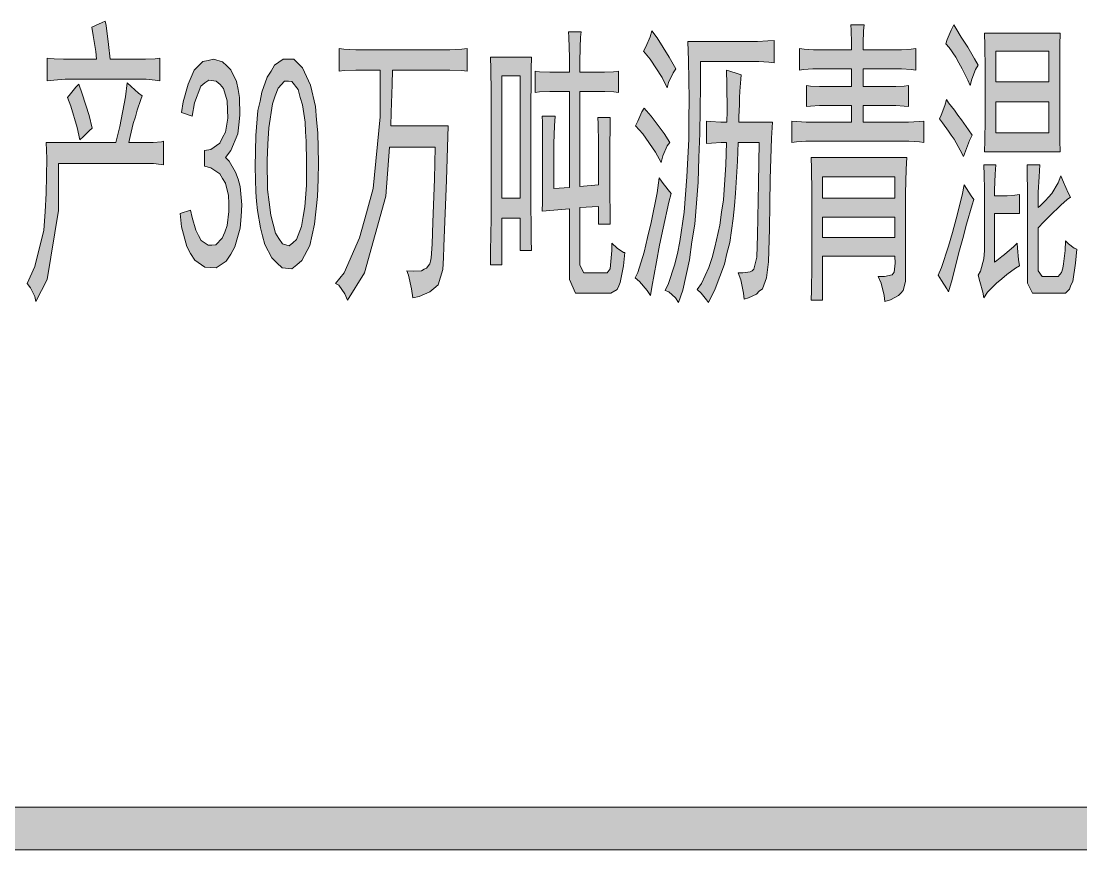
# Model space of a CAD drawing. Header units: millimetres. Extents: x 805 to 6044844, y 120 to 7887884.
# Drawn here: x 6037594 to 6039199, y 7810488 to 7811742 of the extents above; entities that cross this region are included whole.
import ezdxf

# ---------------------------------------------------------------- set-up
doc = ezdxf.new("R2010")
doc.units = ezdxf.units.MM

msp = doc.modelspace()

# ---------------------------------------------------------------- hatches: boundary and pattern name
h = msp.add_hatch(color=0)
h.dxf.hatch_style = 2
h.paths.add_polyline_path([(6037721.2, 7811742.4), (6037722.3, 7811736), (6037726, 7811707), (6037728.7, 7811685), (6037773.3, 7811685), (6037781.9, 7811685), (6037796.9, 7811685.5), (6037803.9, 7811686.6), (6037803.9, 7811652.3), (6037796.9, 7811653.3), (6037782.9, 7811654.4), (6037775.9, 7811654.4), (6037667.5, 7811654.4), (6037660.6, 7811654.4), (6037643.4, 7811653.3), (6037633.2, 7811652.3), (6037633.2, 7811686.6), (6037643.9, 7811685.5), (6037657.9, 7811685), (6037661.1, 7811685), (6037707.8, 7811685), (6037706.7, 7811696.3), (6037703, 7811721), (6037700.8, 7811733.3), (6037706.2, 7811736), (6037716.4, 7811740.3)])
h = msp.add_hatch(color=0)
h.dxf.hatch_style = 2
h.paths.add_polyline_path([(6038870.8, 7811737.1), (6038870.2, 7811727.9), (6038869.7, 7811709.1), (6038869.7, 7811699), (6038919.1, 7811699), (6038927.7, 7811699), (6038942.2, 7811700), (6038949.1, 7811701.1), (6038949.1, 7811668.4), (6038942.2, 7811669.4), (6038927.7, 7811670.5), (6038920.2, 7811670.5), (6038869.7, 7811670.5), (6038869.7, 7811643.7), (6038913.2, 7811643.7), (6038919.1, 7811643.7), (6038931.4, 7811644.2), (6038938.4, 7811645.3), (6038938.4, 7811613.1), (6038931.4, 7811613.6), (6038919.1, 7811614.7), (6038913.2, 7811614.7), (6038869.7, 7811614.7), (6038869.7, 7811589.5), (6038930.3, 7811589.5), (6038938.4, 7811589.5), (6038954.5, 7811590.5), (6038961.5, 7811591.1), (6038961.5, 7811558.9), (6038955, 7811560), (6038938.9, 7811561), (6038930.3, 7811561), (6038789.7, 7811561), (6038782.8, 7811561), (6038768.3, 7811560), (6038761.3, 7811558.9), (6038761.3, 7811591.1), (6038768.8, 7811590.5), (6038783.3, 7811589.5), (6038789.7, 7811589.5), (6038852, 7811589.5), (6038852, 7811614.7), (6038810.7, 7811614.7), (6038803.2, 7811614.7), (6038789.7, 7811613.6), (6038783.8, 7811613.1), (6038783.8, 7811645.3), (6038789.7, 7811644.2), (6038803.2, 7811643.7), (6038810.7, 7811643.7), (6038852, 7811643.7), (6038852, 7811670.5), (6038800.5, 7811670.5), (6038793, 7811670.5), (6038779, 7811669.4), (6038773.1, 7811668.4), (6038773.1, 7811701.1), (6038780.1, 7811700), (6038794, 7811699), (6038800.5, 7811699), (6038852, 7811699), (6038852, 7811709.7), (6038851.5, 7811729), (6038850.9, 7811737.1)])
h = msp.add_hatch(color=0)
h.dxf.hatch_style = 2
h.paths.add_polyline_path([(6039006.6, 7811737.1), (6039009.8, 7811731.7), (6039017.8, 7811718.3), (6039023.2, 7811710.8), (6039028, 7811703.2), (6039038.2, 7811685.5), (6039043.6, 7811675.9), (6039039.8, 7811669.4), (6039033.9, 7811654.4), (6039031.8, 7811645.3), (6039028, 7811653.3), (6039019.4, 7811670.5), (6039014.6, 7811679.6), (6039009.8, 7811688.2), (6038999.6, 7811702.7), (6038994.7, 7811708.1), (6038996.9, 7811714.5), (6039002.8, 7811729)])
h = msp.add_hatch(color=0)
h.dxf.hatch_style = 2
h.paths.add_polyline_path([(6038477.9, 7811361.4), (6038481.7, 7811361.4), (6038486, 7811367.3), (6038486.5, 7811373.2), (6038487, 7811378.6), (6038488.7, 7811395.2), (6038488.7, 7811406.5), (6038496.7, 7811398.9), (6038506.4, 7811392), (6038508.5, 7811392), (6038506.4, 7811372.1), (6038501.5, 7811346.9), (6038499.4, 7811341.5), (6038496.7, 7811336.2), (6038487, 7811330.8), (6038480.1, 7811330.8), (6038443, 7811330.8), (6038433.4, 7811330.8), (6038424.3, 7811351.2), (6038424.3, 7811372.1), (6038424.3, 7811458.5), (6038382.9, 7811454.8), (6038383.5, 7811468.2), (6038383.5, 7811505.7), (6038383.5, 7811530.4), (6038383.5, 7811555.1), (6038383.5, 7811589.5), (6038382.9, 7811598.6), (6038402.8, 7811598.6), (6038401.7, 7811584.1), (6038400.6, 7811557.3), (6038400.6, 7811544.4), (6038400.6, 7811489.1), (6038424.3, 7811490.7), (6038424.3, 7811636.2), (6038403.3, 7811636.2), (6038394.7, 7811636.2), (6038379.2, 7811635.6), (6038372.7, 7811634.5), (6038372.7, 7811666.8), (6038379.2, 7811665.7), (6038394.7, 7811665.1), (6038403.3, 7811665.1), (6038424.3, 7811665.1), (6038424.3, 7811687.7), (6038423.7, 7811718.3), (6038423.2, 7811726.3), (6038442, 7811726.3), (6038441.4, 7811718.3), (6038440.9, 7811702.7), (6038440.9, 7811695.7), (6038440.4, 7811688.2), (6038440.4, 7811673.2), (6038440.4, 7811665.1), (6038469.9, 7811665.1), (6038477.4, 7811665.1), (6038491.3, 7811665.7), (6038498.9, 7811666.8), (6038498.9, 7811634.5), (6038491.9, 7811635.6), (6038477.9, 7811636.2), (6038470.9, 7811636.2), (6038440.4, 7811636.2), (6038440.4, 7811492.3), (6038468.3, 7811494.5), (6038468.3, 7811539), (6038468.3, 7811557.8), (6038467.7, 7811586.8), (6038467.2, 7811596.4), (6038486, 7811596.4), (6038486, 7811587.9), (6038485.4, 7811548.1), (6038485.4, 7811517.6), (6038485.4, 7811487), (6038486, 7811445.6), (6038486, 7811434.9), (6038468.3, 7811434.9), (6038468.3, 7811461.7), (6038440.4, 7811460.1), (6038440.4, 7811384.5), (6038440.4, 7811373.2), (6038446.3, 7811361.4), (6038452.2, 7811361.4)])
h = msp.add_hatch(color=0)
h.dxf.hatch_style = 2
h.paths.add_polyline_path([(6038549.3, 7811727.9), (6038557.4, 7811717.2), (6038575.6, 7811688.2), (6038585.8, 7811670.5), (6038581.5, 7811664.1), (6038574.5, 7811649.6), (6038572.4, 7811641.5), (6038564.9, 7811657.1), (6038546.6, 7811685), (6038536.4, 7811697.3), (6038540.2, 7811703.8), (6038546.6, 7811718.8)])
h = msp.add_hatch(color=0)
h.paths.add_polyline_path([(6039168.1, 7811724.2), (6039167.6, 7811706.5), (6039167.6, 7811671), (6039167.6, 7811654.4), (6039167.6, 7811609.3), (6039167.6, 7811593.8), (6039167.6, 7811561.6), (6039168.1, 7811544.4), (6039053.2, 7811544.4), (6039053.8, 7811561.6), (6039054.3, 7811593.2), (6039054.3, 7811607.7), (6039054.3, 7811654.4), (6039054.3, 7811670.5), (6039053.8, 7811705.4), (6039053.2, 7811724.2)])
h.paths.add_polyline_path([(6039150.9, 7811573.4), (6039150.9, 7811620.1), (6039070.4, 7811620.1), (6039070.4, 7811573.4)])
h.paths.add_polyline_path([(6039150.9, 7811650.7), (6039150.9, 7811697.3), (6039070.4, 7811697.3), (6039070.4, 7811650.7)])
h = msp.add_hatch(color=0)
h.dxf.hatch_style = 2
h.paths.add_polyline_path([(6038187, 7811323.3), (6038184.9, 7811337.2), (6038180.6, 7811357.6), (6038177.9, 7811364.6), (6038187.6, 7811364.1), (6038200.5, 7811364.6), (6038204.2, 7811366.7), (6038208, 7811368.4), (6038212.8, 7811374.8), (6038213.9, 7811379.1), (6038215, 7811383.9), (6038216.6, 7811404.9), (6038217.1, 7811421.5), (6038217.6, 7811438.1), (6038219.8, 7811503.1), (6038220.9, 7811551.9), (6038151.6, 7811551.9), (6038146.3, 7811477.3), (6038114.1, 7811361.4), (6038088.3, 7811320.1), (6038084, 7811329.7), (6038074.9, 7811342.6), (6038070, 7811345.3), (6038082.9, 7811361.4), (6038106.5, 7811414.5), (6038116.7, 7811452.1), (6038126.9, 7811489.1), (6038137.7, 7811597.5), (6038137.7, 7811668.4), (6038110.3, 7811668.4), (6038100.6, 7811668.4), (6038082.9, 7811667.8), (6038075.4, 7811666.8), (6038075.4, 7811701.1), (6038082.4, 7811700), (6038100.6, 7811699), (6038111.4, 7811699), (6038233.7, 7811699), (6038243.4, 7811699), (6038261.6, 7811700), (6038269.7, 7811701.1), (6038269.7, 7811666.8), (6038261.6, 7811667.8), (6038243.4, 7811668.4), (6038233.7, 7811668.4), (6038156.5, 7811668.4), (6038155.9, 7811646.4), (6038154.3, 7811604), (6038153.8, 7811584.1), (6038240.7, 7811584.1), (6038238, 7811501.5), (6038234.3, 7811401.1), (6038233.7, 7811383.9), (6038232.7, 7811366.2), (6038225.7, 7811343.1), (6038219.2, 7811337.8), (6038212.8, 7811332.4), (6038196.7, 7811325.4)])
h = msp.add_hatch(color=0)
h.dxf.hatch_style = 2
h.paths.add_polyline_path([(6038589.6, 7811316.3), (6038585.3, 7811323.3), (6038575.1, 7811332.4), (6038569.7, 7811334.5), (6038574.5, 7811345.3), (6038583.7, 7811373.2), (6038587.9, 7811390.9), (6038591.7, 7811408.6), (6038598.1, 7811453.2), (6038600.3, 7811480), (6038602.4, 7811506.8), (6038605.1, 7811563.7), (6038605.1, 7811593.8), (6038605.7, 7811624.4), (6038604.6, 7811682.9), (6038604, 7811711.8), (6038703.9, 7811711.8), (6038709.2, 7811711.8), (6038724.8, 7811712.9), (6038734.5, 7811713.4), (6038734.5, 7811679.6), (6038726.4, 7811680.2), (6038711.4, 7811681.2), (6038703.9, 7811681.2), (6038622.8, 7811681.2), (6038622.8, 7811645.3), (6038621.8, 7811572.3), (6038620.7, 7811535.8), (6038619.6, 7811498.8), (6038614.2, 7811434.9), (6038609.9, 7811408.1), (6038606.2, 7811381.2), (6038596, 7811335.1)])
h = msp.add_hatch(color=0)
h.dxf.hatch_style = 2
h.paths.add_polyline_path([(6037834.4, 7811451), (6037850.5, 7811456.4), (6037852.7, 7811445.1), (6037858.6, 7811425.8), (6037862.4, 7811417.7), (6037866.6, 7811410.2), (6037876.8, 7811403.2), (6037882.7, 7811403.2), (6037888.7, 7811403.8), (6037898.3, 7811414), (6037902.1, 7811423.1), (6037905.8, 7811432.8), (6037908.5, 7811454.2), (6037908.5, 7811466.6), (6037908, 7811478.4), (6037903.1, 7811497.2), (6037898.8, 7811504.1), (6037894.6, 7811511.1), (6037881.1, 7811520.2), (6037871.5, 7811522.9), (6037871.5, 7811546.5), (6037881.1, 7811548.1), (6037894.6, 7811557.8), (6037898.8, 7811566.4), (6037903.1, 7811574.4), (6037906.9, 7811595.4), (6037906.4, 7811608.3), (6037905.8, 7811621.7), (6037900.5, 7811640.5), (6037895.1, 7811646.4), (6037889.2, 7811651.7), (6037877.9, 7811653.3), (6037872, 7811649), (6037866.1, 7811644.2), (6037856.4, 7811619), (6037852.7, 7811598.6), (6037836.6, 7811604), (6037839.3, 7811620.1), (6037846.8, 7811646.9), (6037851.1, 7811657.6), (6037855.9, 7811668.4), (6037868.8, 7811681.2), (6037876.8, 7811682.9), (6037884.9, 7811685), (6037898.8, 7811680.7), (6037905.3, 7811674.8), (6037911.2, 7811668.9), (6037919.8, 7811651.2), (6037922.5, 7811638.8), (6037924.6, 7811627), (6037925.1, 7811600.2), (6037923.5, 7811585.7), (6037921.9, 7811571.8), (6037911.2, 7811546.5), (6037903.1, 7811535.8), (6037909, 7811530.4), (6037918.7, 7811513.8), (6037922.5, 7811503.1), (6037925.7, 7811492.3), (6037927.8, 7811464.4), (6037926.8, 7811446.7), (6037925.7, 7811429), (6037917.6, 7811400.6), (6037911.2, 7811389.8), (6037904.2, 7811379.1), (6037889.2, 7811368.9), (6037880.6, 7811369.4), (6037872, 7811370), (6037857, 7811380.7), (6037850.5, 7811390.9), (6037844.6, 7811401.1), (6037836.6, 7811431.1)])
h = msp.add_hatch(color=0)
h.paths.add_polyline_path([(6037948.8, 7811545.5), (6037949.3, 7811569.1), (6037952.5, 7811607.2), (6037955.7, 7811621.1), (6037958.4, 7811635.1), (6037966.5, 7811657.6), (6037972.4, 7811666.8), (6037977.7, 7811675.9), (6037990.6, 7811685), (6037998.7, 7811685), (6038006.7, 7811685), (6038020.1, 7811671.6), (6038026, 7811658.7), (6038031.9, 7811645.8), (6038039.5, 7811613.1), (6038041.1, 7811593.2), (6038043.2, 7811573.4), (6038044.3, 7811527.8), (6038043.8, 7811502.5), (6038042.7, 7811476.8), (6038038.4, 7811434.9), (6038034.6, 7811418.8), (6038030.9, 7811402.7), (6038019.1, 7811380.2), (6038011.6, 7811373.7), (6038004, 7811367.3), (6037989, 7811368.9), (6037981, 7811376.4), (6037973.4, 7811383.9), (6037962.7, 7811404.3), (6037959.5, 7811417.2), (6037956.3, 7811429.5), (6037952, 7811455.8), (6037950.4, 7811469.8), (6037949.3, 7811483.7), (6037948.2, 7811521.8)])
h.paths.add_polyline_path([(6037967.5, 7811556.2), (6037966.5, 7811531.5), (6037967, 7811487.5), (6037969.7, 7811468.2), (6037971.8, 7811448.9), (6037979.3, 7811421.5), (6037984.2, 7811413.4), (6037989.5, 7811405.4), (6037999.7, 7811402.2), (6038005.1, 7811407), (6038011, 7811411.8), (6038018.5, 7811431.7), (6038021.2, 7811446.7), (6038023.4, 7811461.2), (6038026, 7811493.9), (6038026, 7811511.1), (6038026, 7811528.8), (6038025.5, 7811561), (6038024.4, 7811575), (6038023.9, 7811589.5), (6038020.1, 7811615.8), (6038016.4, 7811627), (6038013.2, 7811638.8), (6038004, 7811651.2), (6037998.7, 7811651.7), (6037992.8, 7811651.7), (6037983.1, 7811641), (6037978.8, 7811629.2), (6037974.5, 7811617.4), (6037969.2, 7811580.9)])
h = msp.add_hatch(color=0)
h.paths.add_polyline_path([(6038366.8, 7811688.2), (6038366.3, 7811670.5), (6038365.8, 7811595.9), (6038365.8, 7811539), (6038365.8, 7811483.7), (6038366.3, 7811411.8), (6038366.8, 7811395.2), (6038349.7, 7811395.2), (6038349.7, 7811444), (6038321.8, 7811444), (6038321.8, 7811373.7), (6038304.6, 7811373.7), (6038304.6, 7811389.8), (6038305.1, 7811423.1), (6038305.7, 7811440.3), (6038305.7, 7811616.3), (6038305.7, 7811634.5), (6038305.1, 7811670.5), (6038304.6, 7811688.2)])
h.paths.add_polyline_path([(6038349.7, 7811474.6), (6038349.7, 7811659.8), (6038321.8, 7811659.8), (6038321.8, 7811474.6)])
h = msp.add_hatch(color=0)
h.dxf.hatch_style = 2
h.paths.add_polyline_path([(6038689.4, 7811321.7), (6038688.3, 7811330.8), (6038684, 7811350.6), (6038680.3, 7811361.4), (6038687.2, 7811361.4), (6038698, 7811363), (6038701.2, 7811364.6), (6038703.9, 7811366.7), (6038708.2, 7811385), (6038708.7, 7811401.6), (6038709.2, 7811418.3), (6038710.8, 7811497.2), (6038711.9, 7811558.9), (6038680.3, 7811558.9), (6038679.2, 7811530.4), (6038676, 7811482.1), (6038674.4, 7811462.8), (6038672.7, 7811443.5), (6038667.4, 7811407.5), (6038663.1, 7811390.9), (6038659.3, 7811374.3), (6038645.4, 7811337.2), (6038635.2, 7811316.3), (6038632, 7811320.6), (6038623.9, 7811330.8), (6038618, 7811336.2), (6038624.4, 7811345.3), (6038635.7, 7811369.4), (6038640.5, 7811384.5), (6038644.8, 7811400), (6038652.3, 7811433.8), (6038655, 7811453.2), (6038657.7, 7811471.9), (6038661.5, 7811525.1), (6038662.5, 7811558.9), (6038654.5, 7811558.9), (6038639.5, 7811557.8), (6038632, 7811557.3), (6038632, 7811591.1), (6038638.4, 7811590.5), (6038654, 7811589.5), (6038663.1, 7811589.5), (6038663.6, 7811606.6), (6038663.1, 7811646.4), (6038662.5, 7811668.4), (6038667.4, 7811666.8), (6038678.6, 7811663), (6038684.5, 7811661.4), (6038684, 7811654.4), (6038682.4, 7811636.7), (6038681.9, 7811626.5), (6038681.9, 7811616.3), (6038681.3, 7811597.5), (6038681.3, 7811589.5), (6038732.3, 7811589.5), (6038730.7, 7811565.3), (6038728.6, 7811503.1), (6038728, 7811465.5), (6038727.5, 7811427.9), (6038725.9, 7811378), (6038724.3, 7811365.7), (6038723.2, 7811353.9), (6038716.7, 7811337.2), (6038711.9, 7811333.5), (6038707.6, 7811329.2), (6038695.8, 7811323.3)])
h = msp.add_hatch(color=0)
h.dxf.hatch_style = 2
h.paths.add_polyline_path([(6037777, 7811629.2), (6037774.9, 7811623.8), (6037769.5, 7811607.7), (6037766.8, 7811597.5), (6037763.6, 7811587.3), (6037758.8, 7811568), (6037756.6, 7811558.9), (6037784.5, 7811558.9), (6037793.7, 7811558.9), (6037806.5, 7811560), (6037809.2, 7811561), (6037809.2, 7811525.1), (6037806, 7811525.6), (6037794.2, 7811526.7), (6037786.1, 7811526.7), (6037650.4, 7811526.7), (6037650.4, 7811455.8), (6037633.2, 7811351.2), (6037616, 7811317.9), (6037614.4, 7811325.4), (6037608, 7811338.8), (6037602.6, 7811345.3), (6037614.4, 7811371), (6037627.8, 7811425.8), (6037630, 7811453.7), (6037631.6, 7811482.1), (6037632.7, 7811534.7), (6037631.6, 7811558.9), (6037737.3, 7811558.9), (6037743.2, 7811583), (6037751.8, 7811628.1), (6037754.5, 7811649), (6037760.4, 7811643.7), (6037771.7, 7811633.5)])
h = msp.add_hatch(color=0)
h.dxf.hatch_style = 2
h.paths.add_polyline_path([(6037681, 7811646.9), (6037686.3, 7811632.4), (6037696.5, 7811599.7), (6037701.3, 7811580.3), (6037697.1, 7811577.1), (6037687.9, 7811568), (6037682.6, 7811562.6), (6037678.8, 7811581.4), (6037669.1, 7811613.6), (6037663.8, 7811627), (6037668.6, 7811632.4), (6037676.7, 7811642.6)])
h = msp.add_hatch(color=0)
h.dxf.hatch_style = 2
h.paths.add_polyline_path([(6038995.8, 7811623.8), (6038999, 7811619), (6039007.6, 7811607.7), (6039013, 7811600.2), (6039018.4, 7811593.2), (6039029.1, 7811577.7), (6039034.5, 7811569.6), (6039030.7, 7811561.6), (6039024.3, 7811545.5), (6039021.6, 7811537.4), (6039016.2, 7811547.1), (6039007.1, 7811563.7), (6039002.8, 7811569.6), (6038999, 7811576.1), (6038989.9, 7811588.4), (6038985.1, 7811594.8), (6038987.8, 7811600.2), (6038993.1, 7811614.7)])
h = msp.add_hatch(color=0)
h.dxf.hatch_style = 2
h.paths.add_polyline_path([(6038537.5, 7811610.9), (6038548.2, 7811598.6), (6038568.1, 7811572.3), (6038576.7, 7811558.9), (6038572.4, 7811553.5), (6038565.9, 7811538.5), (6038563.3, 7811528.3), (6038554.7, 7811543.9), (6038535.4, 7811571.8), (6038524.6, 7811584.1), (6038527.8, 7811591.1), (6038534.3, 7811605)])
h = msp.add_hatch(color=0)
h.paths.add_polyline_path([(6038892.2, 7811356), (6038901.9, 7811356), (6038913.2, 7811358.2), (6038914.8, 7811360.3), (6038916.4, 7811362.5), (6038918, 7811375.9), (6038917.5, 7811386.6), (6038808, 7811386.6), (6038808, 7811320.1), (6038790.8, 7811320.1), (6038791.3, 7811334.5), (6038791.9, 7811371), (6038791.9, 7811393.6), (6038791.9, 7811463.9), (6038791.9, 7811483.7), (6038791.3, 7811519.2), (6038790.8, 7811535.8), (6038935.7, 7811535.8), (6038934.6, 7811518.6), (6038933.6, 7811481.6), (6038933.6, 7811461.7), (6038933.6, 7811359.2), (6038933.6, 7811348.5), (6038930.3, 7811334.5), (6038926.6, 7811330.8), (6038922.8, 7811327), (6038911, 7811320.6), (6038902.4, 7811317.9), (6038901.4, 7811327), (6038896.5, 7811345.8)])
h.paths.add_polyline_path([(6038917.5, 7811474.6), (6038917.5, 7811506.8), (6038808, 7811506.8), (6038808, 7811474.6)])
h.paths.add_polyline_path([(6038917.5, 7811415), (6038917.5, 7811445.6), (6038808, 7811445.6), (6038808, 7811415)])
h = msp.add_hatch(color=0)
h.dxf.hatch_style = 2
h.paths.add_polyline_path([(6039043.6, 7811357.6), (6039047.3, 7811364.1), (6039052.2, 7811382.8), (6039053.2, 7811395.2), (6039053.2, 7811481.6), (6039053.2, 7811488), (6039052.7, 7811509.5), (6039052.2, 7811525.1), (6039070.4, 7811525.1), (6039069.3, 7811510.6), (6039068.3, 7811487), (6039068.3, 7811477.8), (6039082.8, 7811477.8), (6039087.6, 7811477.8), (6039099.4, 7811478.9), (6039106.4, 7811480), (6039106.4, 7811451), (6039068.3, 7811451), (6039068.3, 7811377.5), (6039072, 7811380.2), (6039079.5, 7811386.1), (6039083.8, 7811389.3), (6039087.6, 7811392.5), (6039097.3, 7811400.6), (6039102.6, 7811406.5), (6039103.2, 7811398.9), (6039104.8, 7811381.8), (6039106.4, 7811372.1), (6039100.5, 7811368.4), (6039087.1, 7811358.7), (6039079.5, 7811352.3), (6039071.5, 7811345.8), (6039058.1, 7811331.9), (6039052.2, 7811323.3), (6039050.6, 7811331.9), (6039046.3, 7811348.5)])
h = msp.add_hatch(color=0)
h.dxf.hatch_style = 2
h.paths.add_polyline_path([(6039137, 7811525.1), (6039135.9, 7811506.8), (6039134.8, 7811483.7), (6039134.8, 7811477.8), (6039134.8, 7811460.1), (6039137.5, 7811462.8), (6039145.6, 7811470.9), (6039150.4, 7811476.2), (6039155.2, 7811481.6), (6039164.9, 7811497.7), (6039169.2, 7811508.4), (6039172.9, 7811498.8), (6039179.9, 7811482.7), (6039183.7, 7811476.2), (6039178.8, 7811472.5), (6039169.2, 7811463.9), (6039163.3, 7811458.5), (6039157.9, 7811453.2), (6039143.4, 7811438.7), (6039134.8, 7811429.5), (6039134.8, 7811373.7), (6039134.8, 7811364.6), (6039140.7, 7811356), (6039146.6, 7811356), (6039161.1, 7811356), (6039164.9, 7811356), (6039170.2, 7811361.9), (6039171.9, 7811368.4), (6039172.9, 7811374.8), (6039175.6, 7811395.2), (6039176.1, 7811409.7), (6039180.4, 7811405.4), (6039189, 7811398.9), (6039193.3, 7811397.3), (6039191.2, 7811375.9), (6039186.9, 7811348), (6039184.2, 7811342.6), (6039182.1, 7811336.7), (6039176.1, 7811330.8), (6039171.9, 7811330.8), (6039134.3, 7811330.8), (6039126.2, 7811330.8), (6039118.7, 7811345.8), (6039118.7, 7811361.4), (6039118.7, 7811477.8), (6039118.7, 7811487), (6039118.2, 7811510.6), (6039118.2, 7811525.1)])
h = msp.add_hatch(color=0)
h.dxf.hatch_style = 2
h.paths.add_polyline_path([(6038578.8, 7811481.6), (6038575.1, 7811468.2), (6038566.5, 7811429), (6038561.1, 7811403.2), (6038556.3, 7811378), (6038549.3, 7811339.9), (6038547.2, 7811327), (6038542.3, 7811334.5), (6038530.5, 7811348), (6038524.1, 7811353.9), (6038527.8, 7811361.9), (6038537.5, 7811392.5), (6038542.9, 7811415), (6038548.2, 7811437.6), (6038557.4, 7811482.7), (6038560.6, 7811505.2), (6038564.9, 7811498.8), (6038574, 7811487)])
h = msp.add_hatch(color=0)
h.dxf.hatch_style = 2
h.paths.add_polyline_path([(6039037.1, 7811472.5), (6039034.5, 7811464.4), (6039025.9, 7811434.9), (6039020.5, 7811413.4), (6039014.6, 7811392), (6039004.4, 7811351.2), (6038999, 7811332.4), (6038996.4, 7811337.2), (6038988.3, 7811349.6), (6038982.9, 7811357.6), (6038988.3, 7811369.4), (6038999, 7811401.6), (6039004.9, 7811422.6), (6039010.3, 7811443), (6039019.4, 7811478.9), (6039022.7, 7811494.5), (6039025.9, 7811489.1), (6039032.9, 7811477.8)])
h = msp.add_hatch(color=0)
h.dxf.hatch_style = 2
h.paths.add_polyline_path([(6035838.5, 7810487.7), (6035838.5, 7810552.1), (6043344, 7810552.1), (6043344, 7810487.7)])

# ---------------------------------------------------------------- linework, layer by layer
at = {"color": 0, "lineweight": 0}
for points in [[(6037721.2, 7811742.4), (6037722.3, 7811736), (6037726, 7811707), (6037728.7, 7811685), (6037773.3, 7811685), (6037781.9, 7811685), (6037796.9, 7811685.5), (6037803.9, 7811686.6), (6037803.9, 7811652.3), (6037796.9, 7811653.3), (6037782.9, 7811654.4), (6037775.9, 7811654.4), (6037667.5, 7811654.4), (6037660.6, 7811654.4), (6037643.4, 7811653.3), (6037633.2, 7811652.3), (6037633.2, 7811686.6), (6037643.9, 7811685.5), (6037657.9, 7811685), (6037661.1, 7811685), (6037707.8, 7811685), (6037706.7, 7811696.3), (6037703, 7811721), (6037700.8, 7811733.3), (6037706.2, 7811736), (6037716.4, 7811740.3)], [(6038870.8, 7811737.1), (6038870.2, 7811727.9), (6038869.7, 7811709.1), (6038869.7, 7811699), (6038919.1, 7811699), (6038927.7, 7811699), (6038942.2, 7811700), (6038949.1, 7811701.1), (6038949.1, 7811668.4), (6038942.2, 7811669.4), (6038927.7, 7811670.5), (6038920.2, 7811670.5), (6038869.7, 7811670.5), (6038869.7, 7811643.7), (6038913.2, 7811643.7), (6038919.1, 7811643.7), (6038931.4, 7811644.2), (6038938.4, 7811645.3), (6038938.4, 7811613.1), (6038931.4, 7811613.6), (6038919.1, 7811614.7), (6038913.2, 7811614.7), (6038869.7, 7811614.7), (6038869.7, 7811589.5), (6038930.3, 7811589.5), (6038938.4, 7811589.5), (6038954.5, 7811590.5), (6038961.5, 7811591.1), (6038961.5, 7811558.9), (6038955, 7811560), (6038938.9, 7811561), (6038930.3, 7811561), (6038789.7, 7811561), (6038782.8, 7811561), (6038768.3, 7811560), (6038761.3, 7811558.9), (6038761.3, 7811591.1), (6038768.8, 7811590.5), (6038783.3, 7811589.5), (6038789.7, 7811589.5), (6038852, 7811589.5), (6038852, 7811614.7), (6038810.7, 7811614.7), (6038803.2, 7811614.7), (6038789.7, 7811613.6), (6038783.8, 7811613.1), (6038783.8, 7811645.3), (6038789.7, 7811644.2), (6038803.2, 7811643.7), (6038810.7, 7811643.7), (6038852, 7811643.7), (6038852, 7811670.5), (6038800.5, 7811670.5), (6038793, 7811670.5), (6038779, 7811669.4), (6038773.1, 7811668.4), (6038773.1, 7811701.1), (6038780.1, 7811700), (6038794, 7811699), (6038800.5, 7811699), (6038852, 7811699), (6038852, 7811709.7), (6038851.5, 7811729), (6038850.9, 7811737.1)], [(6039006.6, 7811737.1), (6039009.8, 7811731.7), (6039017.8, 7811718.3), (6039023.2, 7811710.8), (6039028, 7811703.2), (6039038.2, 7811685.5), (6039043.6, 7811675.9), (6039039.8, 7811669.4), (6039033.9, 7811654.4), (6039031.8, 7811645.3), (6039028, 7811653.3), (6039019.4, 7811670.5), (6039014.6, 7811679.6), (6039009.8, 7811688.2), (6038999.6, 7811702.7), (6038994.7, 7811708.1), (6038996.9, 7811714.5), (6039002.8, 7811729)], [(6038477.9, 7811361.4), (6038481.7, 7811361.4), (6038486, 7811367.3), (6038486.5, 7811373.2), (6038487, 7811378.6), (6038488.7, 7811395.2), (6038488.7, 7811406.5), (6038496.7, 7811398.9), (6038506.4, 7811392), (6038508.5, 7811392), (6038506.4, 7811372.1), (6038501.5, 7811346.9), (6038499.4, 7811341.5), (6038496.7, 7811336.2), (6038487, 7811330.8), (6038480.1, 7811330.8), (6038443, 7811330.8), (6038433.4, 7811330.8), (6038424.3, 7811351.2), (6038424.3, 7811372.1), (6038424.3, 7811458.5), (6038382.9, 7811454.8), (6038383.5, 7811468.2), (6038383.5, 7811505.7), (6038383.5, 7811530.4), (6038383.5, 7811555.1), (6038383.5, 7811589.5), (6038382.9, 7811598.6), (6038402.8, 7811598.6), (6038401.7, 7811584.1), (6038400.6, 7811557.3), (6038400.6, 7811544.4), (6038400.6, 7811489.1), (6038424.3, 7811490.7), (6038424.3, 7811636.2), (6038403.3, 7811636.2), (6038394.7, 7811636.2), (6038379.2, 7811635.6), (6038372.7, 7811634.5), (6038372.7, 7811666.8), (6038379.2, 7811665.7), (6038394.7, 7811665.1), (6038403.3, 7811665.1), (6038424.3, 7811665.1), (6038424.3, 7811687.7), (6038423.7, 7811718.3), (6038423.2, 7811726.3), (6038442, 7811726.3), (6038441.4, 7811718.3), (6038440.9, 7811702.7), (6038440.9, 7811695.7), (6038440.4, 7811688.2), (6038440.4, 7811673.2), (6038440.4, 7811665.1), (6038469.9, 7811665.1), (6038477.4, 7811665.1), (6038491.3, 7811665.7), (6038498.9, 7811666.8), (6038498.9, 7811634.5), (6038491.9, 7811635.6), (6038477.9, 7811636.2), (6038470.9, 7811636.2), (6038440.4, 7811636.2), (6038440.4, 7811492.3), (6038468.3, 7811494.5), (6038468.3, 7811539), (6038468.3, 7811557.8), (6038467.7, 7811586.8), (6038467.2, 7811596.4), (6038486, 7811596.4), (6038486, 7811587.9), (6038485.4, 7811548.1), (6038485.4, 7811517.6), (6038485.4, 7811487), (6038486, 7811445.6), (6038486, 7811434.9), (6038468.3, 7811434.9), (6038468.3, 7811461.7), (6038440.4, 7811460.1), (6038440.4, 7811384.5), (6038440.4, 7811373.2), (6038446.3, 7811361.4), (6038452.2, 7811361.4)], [(6038549.3, 7811727.9), (6038557.4, 7811717.2), (6038575.6, 7811688.2), (6038585.8, 7811670.5), (6038581.5, 7811664.1), (6038574.5, 7811649.6), (6038572.4, 7811641.5), (6038564.9, 7811657.1), (6038546.6, 7811685), (6038536.4, 7811697.3), (6038540.2, 7811703.8), (6038546.6, 7811718.8)], [(6039168.1, 7811724.2), (6039167.6, 7811706.5), (6039167.6, 7811671), (6039167.6, 7811654.4), (6039167.6, 7811609.3), (6039167.6, 7811593.8), (6039167.6, 7811561.6), (6039168.1, 7811544.4), (6039053.2, 7811544.4), (6039053.8, 7811561.6), (6039054.3, 7811593.2), (6039054.3, 7811607.7), (6039054.3, 7811654.4), (6039054.3, 7811670.5), (6039053.8, 7811705.4), (6039053.2, 7811724.2)], [(6038187, 7811323.3), (6038184.9, 7811337.2), (6038180.6, 7811357.6), (6038177.9, 7811364.6), (6038187.6, 7811364.1), (6038200.5, 7811364.6), (6038204.2, 7811366.7), (6038208, 7811368.4), (6038212.8, 7811374.8), (6038213.9, 7811379.1), (6038215, 7811383.9), (6038216.6, 7811404.9), (6038217.1, 7811421.5), (6038217.6, 7811438.1), (6038219.8, 7811503.1), (6038220.9, 7811551.9), (6038151.6, 7811551.9), (6038146.3, 7811477.3), (6038114.1, 7811361.4), (6038088.3, 7811320.1), (6038084, 7811329.7), (6038074.9, 7811342.6), (6038070, 7811345.3), (6038082.9, 7811361.4), (6038106.5, 7811414.5), (6038116.7, 7811452.1), (6038126.9, 7811489.1), (6038137.7, 7811597.5), (6038137.7, 7811668.4), (6038110.3, 7811668.4), (6038100.6, 7811668.4), (6038082.9, 7811667.8), (6038075.4, 7811666.8), (6038075.4, 7811701.1), (6038082.4, 7811700), (6038100.6, 7811699), (6038111.4, 7811699), (6038233.7, 7811699), (6038243.4, 7811699), (6038261.6, 7811700), (6038269.7, 7811701.1), (6038269.7, 7811666.8), (6038261.6, 7811667.8), (6038243.4, 7811668.4), (6038233.7, 7811668.4), (6038156.5, 7811668.4), (6038155.9, 7811646.4), (6038154.3, 7811604), (6038153.8, 7811584.1), (6038240.7, 7811584.1), (6038238, 7811501.5), (6038234.3, 7811401.1), (6038233.7, 7811383.9), (6038232.7, 7811366.2), (6038225.7, 7811343.1), (6038219.2, 7811337.8), (6038212.8, 7811332.4), (6038196.7, 7811325.4)], [(6038589.6, 7811316.3), (6038585.3, 7811323.3), (6038575.1, 7811332.4), (6038569.7, 7811334.5), (6038574.5, 7811345.3), (6038583.7, 7811373.2), (6038587.9, 7811390.9), (6038591.7, 7811408.6), (6038598.1, 7811453.2), (6038600.3, 7811480), (6038602.4, 7811506.8), (6038605.1, 7811563.7), (6038605.1, 7811593.8), (6038605.7, 7811624.4), (6038604.6, 7811682.9), (6038604, 7811711.8), (6038703.9, 7811711.8), (6038709.2, 7811711.8), (6038724.8, 7811712.9), (6038734.5, 7811713.4), (6038734.5, 7811679.6), (6038726.4, 7811680.2), (6038711.4, 7811681.2), (6038703.9, 7811681.2), (6038622.8, 7811681.2), (6038622.8, 7811645.3), (6038621.8, 7811572.3), (6038620.7, 7811535.8), (6038619.6, 7811498.8), (6038614.2, 7811434.9), (6038609.9, 7811408.1), (6038606.2, 7811381.2), (6038596, 7811335.1)], [(6037834.4, 7811451), (6037850.5, 7811456.4), (6037852.7, 7811445.1), (6037858.6, 7811425.8), (6037862.4, 7811417.7), (6037866.6, 7811410.2), (6037876.8, 7811403.2), (6037882.7, 7811403.2), (6037888.7, 7811403.8), (6037898.3, 7811414), (6037902.1, 7811423.1), (6037905.8, 7811432.8), (6037908.5, 7811454.2), (6037908.5, 7811466.6), (6037908, 7811478.4), (6037903.1, 7811497.2), (6037898.8, 7811504.1), (6037894.6, 7811511.1), (6037881.1, 7811520.2), (6037871.5, 7811522.9), (6037871.5, 7811546.5), (6037881.1, 7811548.1), (6037894.6, 7811557.8), (6037898.8, 7811566.4), (6037903.1, 7811574.4), (6037906.9, 7811595.4), (6037906.4, 7811608.3), (6037905.8, 7811621.7), (6037900.5, 7811640.5), (6037895.1, 7811646.4), (6037889.2, 7811651.7), (6037877.9, 7811653.3), (6037872, 7811649), (6037866.1, 7811644.2), (6037856.4, 7811619), (6037852.7, 7811598.6), (6037836.6, 7811604), (6037839.3, 7811620.1), (6037846.8, 7811646.9), (6037851.1, 7811657.6), (6037855.9, 7811668.4), (6037868.8, 7811681.2), (6037876.8, 7811682.9), (6037884.9, 7811685), (6037898.8, 7811680.7), (6037905.3, 7811674.8), (6037911.2, 7811668.9), (6037919.8, 7811651.2), (6037922.5, 7811638.8), (6037924.6, 7811627), (6037925.1, 7811600.2), (6037923.5, 7811585.7), (6037921.9, 7811571.8), (6037911.2, 7811546.5), (6037903.1, 7811535.8), (6037909, 7811530.4), (6037918.7, 7811513.8), (6037922.5, 7811503.1), (6037925.7, 7811492.3), (6037927.8, 7811464.4), (6037926.8, 7811446.7), (6037925.7, 7811429), (6037917.6, 7811400.6), (6037911.2, 7811389.8), (6037904.2, 7811379.1), (6037889.2, 7811368.9), (6037880.6, 7811369.4), (6037872, 7811370), (6037857, 7811380.7), (6037850.5, 7811390.9), (6037844.6, 7811401.1), (6037836.6, 7811431.1)], [(6037948.8, 7811545.5), (6037949.3, 7811569.1), (6037952.5, 7811607.2), (6037955.7, 7811621.1), (6037958.4, 7811635.1), (6037966.5, 7811657.6), (6037972.4, 7811666.8), (6037977.7, 7811675.9), (6037990.6, 7811685), (6037998.7, 7811685), (6038006.7, 7811685), (6038020.1, 7811671.6), (6038026, 7811658.7), (6038031.9, 7811645.8), (6038039.5, 7811613.1), (6038041.1, 7811593.2), (6038043.2, 7811573.4), (6038044.3, 7811527.8), (6038043.8, 7811502.5), (6038042.7, 7811476.8), (6038038.4, 7811434.9), (6038034.6, 7811418.8), (6038030.9, 7811402.7), (6038019.1, 7811380.2), (6038011.6, 7811373.7), (6038004, 7811367.3), (6037989, 7811368.9), (6037981, 7811376.4), (6037973.4, 7811383.9), (6037962.7, 7811404.3), (6037959.5, 7811417.2), (6037956.3, 7811429.5), (6037952, 7811455.8), (6037950.4, 7811469.8), (6037949.3, 7811483.7), (6037948.2, 7811521.8)], [(6038366.8, 7811688.2), (6038366.3, 7811670.5), (6038365.8, 7811595.9), (6038365.8, 7811539), (6038365.8, 7811483.7), (6038366.3, 7811411.8), (6038366.8, 7811395.2), (6038349.7, 7811395.2), (6038349.7, 7811444), (6038321.8, 7811444), (6038321.8, 7811373.7), (6038304.6, 7811373.7), (6038304.6, 7811389.8), (6038305.1, 7811423.1), (6038305.7, 7811440.3), (6038305.7, 7811616.3), (6038305.7, 7811634.5), (6038305.1, 7811670.5), (6038304.6, 7811688.2)], [(6039150.9, 7811650.7), (6039150.9, 7811697.3), (6039070.4, 7811697.3), (6039070.4, 7811650.7)], [(6038689.4, 7811321.7), (6038688.3, 7811330.8), (6038684, 7811350.6), (6038680.3, 7811361.4), (6038687.2, 7811361.4), (6038698, 7811363), (6038701.2, 7811364.6), (6038703.9, 7811366.7), (6038708.2, 7811385), (6038708.7, 7811401.6), (6038709.2, 7811418.3), (6038710.8, 7811497.2), (6038711.9, 7811558.9), (6038680.3, 7811558.9), (6038679.2, 7811530.4), (6038676, 7811482.1), (6038674.4, 7811462.8), (6038672.7, 7811443.5), (6038667.4, 7811407.5), (6038663.1, 7811390.9), (6038659.3, 7811374.3), (6038645.4, 7811337.2), (6038635.2, 7811316.3), (6038632, 7811320.6), (6038623.9, 7811330.8), (6038618, 7811336.2), (6038624.4, 7811345.3), (6038635.7, 7811369.4), (6038640.5, 7811384.5), (6038644.8, 7811400), (6038652.3, 7811433.8), (6038655, 7811453.2), (6038657.7, 7811471.9), (6038661.5, 7811525.1), (6038662.5, 7811558.9), (6038654.5, 7811558.9), (6038639.5, 7811557.8), (6038632, 7811557.3), (6038632, 7811591.1), (6038638.4, 7811590.5), (6038654, 7811589.5), (6038663.1, 7811589.5), (6038663.6, 7811606.6), (6038663.1, 7811646.4), (6038662.5, 7811668.4), (6038667.4, 7811666.8), (6038678.6, 7811663), (6038684.5, 7811661.4), (6038684, 7811654.4), (6038682.4, 7811636.7), (6038681.9, 7811626.5), (6038681.9, 7811616.3), (6038681.3, 7811597.5), (6038681.3, 7811589.5), (6038732.3, 7811589.5), (6038730.7, 7811565.3), (6038728.6, 7811503.1), (6038728, 7811465.5), (6038727.5, 7811427.9), (6038725.9, 7811378), (6038724.3, 7811365.7), (6038723.2, 7811353.9), (6038716.7, 7811337.2), (6038711.9, 7811333.5), (6038707.6, 7811329.2), (6038695.8, 7811323.3)], [(6037967.5, 7811556.2), (6037966.5, 7811531.5), (6037967, 7811487.5), (6037969.7, 7811468.2), (6037971.8, 7811448.9), (6037979.3, 7811421.5), (6037984.2, 7811413.4), (6037989.5, 7811405.4), (6037999.7, 7811402.2), (6038005.1, 7811407), (6038011, 7811411.8), (6038018.5, 7811431.7), (6038021.2, 7811446.7), (6038023.4, 7811461.2), (6038026, 7811493.9), (6038026, 7811511.1), (6038026, 7811528.8), (6038025.5, 7811561), (6038024.4, 7811575), (6038023.9, 7811589.5), (6038020.1, 7811615.8), (6038016.4, 7811627), (6038013.2, 7811638.8), (6038004, 7811651.2), (6037998.7, 7811651.7), (6037992.8, 7811651.7), (6037983.1, 7811641), (6037978.8, 7811629.2), (6037974.5, 7811617.4), (6037969.2, 7811580.9)], [(6038349.7, 7811474.6), (6038349.7, 7811659.8), (6038321.8, 7811659.8), (6038321.8, 7811474.6)], [(6037777, 7811629.2), (6037774.9, 7811623.8), (6037769.5, 7811607.7), (6037766.8, 7811597.5), (6037763.6, 7811587.3), (6037758.8, 7811568), (6037756.6, 7811558.9), (6037784.5, 7811558.9), (6037793.7, 7811558.9), (6037806.5, 7811560), (6037809.2, 7811561), (6037809.2, 7811525.1), (6037806, 7811525.6), (6037794.2, 7811526.7), (6037786.1, 7811526.7), (6037650.4, 7811526.7), (6037650.4, 7811455.8), (6037633.2, 7811351.2), (6037616, 7811317.9), (6037614.4, 7811325.4), (6037608, 7811338.8), (6037602.6, 7811345.3), (6037614.4, 7811371), (6037627.8, 7811425.8), (6037630, 7811453.7), (6037631.6, 7811482.1), (6037632.7, 7811534.7), (6037631.6, 7811558.9), (6037737.3, 7811558.9), (6037743.2, 7811583), (6037751.8, 7811628.1), (6037754.5, 7811649), (6037760.4, 7811643.7), (6037771.7, 7811633.5)], [(6037681, 7811646.9), (6037686.3, 7811632.4), (6037696.5, 7811599.7), (6037701.3, 7811580.3), (6037697.1, 7811577.1), (6037687.9, 7811568), (6037682.6, 7811562.6), (6037678.8, 7811581.4), (6037669.1, 7811613.6), (6037663.8, 7811627), (6037668.6, 7811632.4), (6037676.7, 7811642.6)], [(6038995.8, 7811623.8), (6038999, 7811619), (6039007.6, 7811607.7), (6039013, 7811600.2), (6039018.4, 7811593.2), (6039029.1, 7811577.7), (6039034.5, 7811569.6), (6039030.7, 7811561.6), (6039024.3, 7811545.5), (6039021.6, 7811537.4), (6039016.2, 7811547.1), (6039007.1, 7811563.7), (6039002.8, 7811569.6), (6038999, 7811576.1), (6038989.9, 7811588.4), (6038985.1, 7811594.8), (6038987.8, 7811600.2), (6038993.1, 7811614.7)], [(6039150.9, 7811573.4), (6039150.9, 7811620.1), (6039070.4, 7811620.1), (6039070.4, 7811573.4)], [(6038537.5, 7811610.9), (6038548.2, 7811598.6), (6038568.1, 7811572.3), (6038576.7, 7811558.9), (6038572.4, 7811553.5), (6038565.9, 7811538.5), (6038563.3, 7811528.3), (6038554.7, 7811543.9), (6038535.4, 7811571.8), (6038524.6, 7811584.1), (6038527.8, 7811591.1), (6038534.3, 7811605)], [(6038892.2, 7811356), (6038901.9, 7811356), (6038913.2, 7811358.2), (6038914.8, 7811360.3), (6038916.4, 7811362.5), (6038918, 7811375.9), (6038917.5, 7811386.6), (6038808, 7811386.6), (6038808, 7811320.1), (6038790.8, 7811320.1), (6038791.3, 7811334.5), (6038791.9, 7811371), (6038791.9, 7811393.6), (6038791.9, 7811463.9), (6038791.9, 7811483.7), (6038791.3, 7811519.2), (6038790.8, 7811535.8), (6038935.7, 7811535.8), (6038934.6, 7811518.6), (6038933.6, 7811481.6), (6038933.6, 7811461.7), (6038933.6, 7811359.2), (6038933.6, 7811348.5), (6038930.3, 7811334.5), (6038926.6, 7811330.8), (6038922.8, 7811327), (6038911, 7811320.6), (6038902.4, 7811317.9), (6038901.4, 7811327), (6038896.5, 7811345.8)], [(6039043.6, 7811357.6), (6039047.3, 7811364.1), (6039052.2, 7811382.8), (6039053.2, 7811395.2), (6039053.2, 7811481.6), (6039053.2, 7811488), (6039052.7, 7811509.5), (6039052.2, 7811525.1), (6039070.4, 7811525.1), (6039069.3, 7811510.6), (6039068.3, 7811487), (6039068.3, 7811477.8), (6039082.8, 7811477.8), (6039087.6, 7811477.8), (6039099.4, 7811478.9), (6039106.4, 7811480), (6039106.4, 7811451), (6039068.3, 7811451), (6039068.3, 7811377.5), (6039072, 7811380.2), (6039079.5, 7811386.1), (6039083.8, 7811389.3), (6039087.6, 7811392.5), (6039097.3, 7811400.6), (6039102.6, 7811406.5), (6039103.2, 7811398.9), (6039104.8, 7811381.8), (6039106.4, 7811372.1), (6039100.5, 7811368.4), (6039087.1, 7811358.7), (6039079.5, 7811352.3), (6039071.5, 7811345.8), (6039058.1, 7811331.9), (6039052.2, 7811323.3), (6039050.6, 7811331.9), (6039046.3, 7811348.5)], [(6039137, 7811525.1), (6039135.9, 7811506.8), (6039134.8, 7811483.7), (6039134.8, 7811477.8), (6039134.8, 7811460.1), (6039137.5, 7811462.8), (6039145.6, 7811470.9), (6039150.4, 7811476.2), (6039155.2, 7811481.6), (6039164.9, 7811497.7), (6039169.2, 7811508.4), (6039172.9, 7811498.8), (6039179.9, 7811482.7), (6039183.7, 7811476.2), (6039178.8, 7811472.5), (6039169.2, 7811463.9), (6039163.3, 7811458.5), (6039157.9, 7811453.2), (6039143.4, 7811438.7), (6039134.8, 7811429.5), (6039134.8, 7811373.7), (6039134.8, 7811364.6), (6039140.7, 7811356), (6039146.6, 7811356), (6039161.1, 7811356), (6039164.9, 7811356), (6039170.2, 7811361.9), (6039171.9, 7811368.4), (6039172.9, 7811374.8), (6039175.6, 7811395.2), (6039176.1, 7811409.7), (6039180.4, 7811405.4), (6039189, 7811398.9), (6039193.3, 7811397.3), (6039191.2, 7811375.9), (6039186.9, 7811348), (6039184.2, 7811342.6), (6039182.1, 7811336.7), (6039176.1, 7811330.8), (6039171.9, 7811330.8), (6039134.3, 7811330.8), (6039126.2, 7811330.8), (6039118.7, 7811345.8), (6039118.7, 7811361.4), (6039118.7, 7811477.8), (6039118.7, 7811487), (6039118.2, 7811510.6), (6039118.2, 7811525.1)], [(6038917.5, 7811474.6), (6038917.5, 7811506.8), (6038808, 7811506.8), (6038808, 7811474.6)], [(6038578.8, 7811481.6), (6038575.1, 7811468.2), (6038566.5, 7811429), (6038561.1, 7811403.2), (6038556.3, 7811378), (6038549.3, 7811339.9), (6038547.2, 7811327), (6038542.3, 7811334.5), (6038530.5, 7811348), (6038524.1, 7811353.9), (6038527.8, 7811361.9), (6038537.5, 7811392.5), (6038542.9, 7811415), (6038548.2, 7811437.6), (6038557.4, 7811482.7), (6038560.6, 7811505.2), (6038564.9, 7811498.8), (6038574, 7811487)], [(6039037.1, 7811472.5), (6039034.5, 7811464.4), (6039025.9, 7811434.9), (6039020.5, 7811413.4), (6039014.6, 7811392), (6039004.4, 7811351.2), (6038999, 7811332.4), (6038996.4, 7811337.2), (6038988.3, 7811349.6), (6038982.9, 7811357.6), (6038988.3, 7811369.4), (6038999, 7811401.6), (6039004.9, 7811422.6), (6039010.3, 7811443), (6039019.4, 7811478.9), (6039022.7, 7811494.5), (6039025.9, 7811489.1), (6039032.9, 7811477.8)], [(6038917.5, 7811415), (6038917.5, 7811445.6), (6038808, 7811445.6), (6038808, 7811415)], [(6035838.5, 7810487.7), (6035838.5, 7810552.1), (6043344, 7810552.1), (6043344, 7810487.7)]]:
    msp.add_lwpolyline(points, close=True, dxfattribs=at)

doc.saveas('drawing.dxf')
